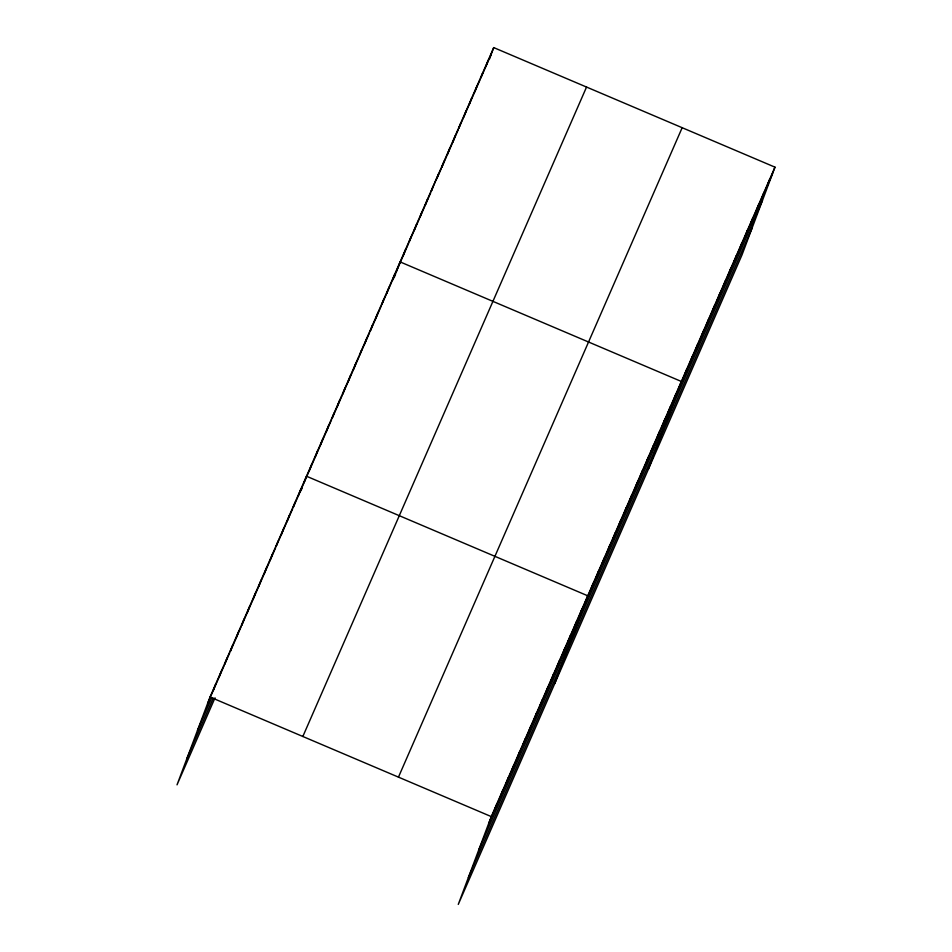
<?xml version="1.0" encoding="UTF-8"?>
<svg xmlns="http://www.w3.org/2000/svg" width="952" height="952" viewBox="0 0 952 952"><rect width="100%" height="100%" fill="white"/><g stroke="black" fill="none" stroke-linecap="round" stroke-linejoin="round"><path stroke-width="1.43" d="M774.976 167.159L491.268 816.59L458.269 904.4L741.977 254.969L774.976 167.159L493.731 47.6L210.023 697.031L177.024 784.841L215.033 697.816M213.284 690.486L215.699 684.036M218.96 677.491L221.376 671.053M227.052 658.058L224.624 664.508L229.73 652.81M232.728 645.075L230.301 651.513L241.082 626.844M235.977 638.53L238.405 632.08M244.069 619.097L241.653 625.535L275.699 547.614M247.33 612.553L249.745 606.103M252.994 599.558L255.422 593.12M258.67 586.575L261.098 580.125M264.347 573.58L266.774 567.142M270.023 560.597L272.439 554.147M278.115 541.164L276.175 546.317L292.716 508.642M281.375 534.619L283.791 528.17M287.04 521.636L289.467 515.187M293.204 507.356L295.144 502.192M298.392 495.659L300.82 489.209M301.034 490.72L302.046 488.031M304.069 482.664L306.485 476.226L587.729 595.785L554.73 683.596M309.578 470.062L311.994 463.612M315.076 457.448L317.504 451.01M320.586 444.846L323.014 438.396M326.096 432.244L328.523 425.794M332.081 418.344L334.021 413.192M337.115 407.028L339.531 400.578M345.04 387.976L342.613 394.425L359.142 356.595M348.123 381.812L350.55 375.374M353.632 369.209L356.048 362.76M361.558 350.157L359.618 355.31L369.602 332.653M364.64 343.993L367.067 337.543M372.577 324.941L370.149 331.391L381.169 306.175M375.659 318.777L378.087 312.339M383.585 299.725L381.657 304.89L391.629 282.22M386.679 293.573L389.094 287.123M394.604 274.521L392.176 280.959L408.705 243.141M394.152 277.758L395.675 273.724M396.175 272.379L400.114 261.907L681.358 381.466L648.348 469.288M403.196 255.755L405.623 249.305M411.121 236.703L409.193 241.856L419.166 219.186M414.215 230.539L416.631 224.089M422.141 211.487L419.713 217.925L430.732 192.72M425.223 205.323L427.65 198.873M433.16 186.271L431.22 191.423L438.658 173.669M444.167 161.055L441.752 167.504L446.702 156.164M449.677 148.452L447.25 154.902L458.269 129.686M452.759 142.288L455.187 135.85M460.697 123.236L458.757 128.401L480.296 79.254M463.779 117.072L466.194 110.634M469.288 104.47L471.704 98.02M474.786 91.868L477.214 85.418M480.784 77.969L482.723 72.816M485.806 66.652L488.233 60.202M489.292 59.417L493.731 47.6M494.528 810.045L496.944 803.595M500.193 797.05L502.62 790.612M505.869 784.067L508.297 777.617M511.545 771.072L513.973 764.634M517.222 758.089L519.637 751.64M522.898 745.107L525.314 738.657M528.574 732.112L530.99 725.662M534.239 719.129L536.666 712.679M539.915 706.134L542.342 699.696M545.591 693.151L548.019 686.701M551.267 680.156L553.683 673.718M556.944 667.173L559.36 660.724M562.608 654.179L565.036 647.741M568.284 641.196L570.712 634.746M573.961 628.201L576.388 621.763M579.637 615.218L582.053 608.768M590.811 589.621L593.239 583.171M596.321 577.019L598.748 570.569M601.831 564.405L604.258 557.967M607.34 551.803L609.756 545.353M612.85 539.201L615.266 532.751M618.348 526.587L620.775 520.149M623.857 513.985L626.285 507.535M629.367 501.371L631.795 494.933M634.877 488.769L637.293 482.319M640.387 476.167L642.802 469.717M645.884 463.553L648.312 457.115M651.394 450.95L653.822 444.501M656.904 438.348L659.331 431.899M662.413 425.734L664.829 419.296M667.923 413.132L670.339 406.683M673.421 400.518L675.849 394.08M684.44 375.314L686.868 368.864M689.95 362.7L692.366 356.262M695.46 350.098L697.875 343.648M700.958 337.496L703.385 331.046M706.467 324.882L708.895 318.444M711.977 312.28L714.393 305.83M717.487 299.678L719.902 293.228M722.984 287.064L725.412 280.626M728.494 274.462L730.922 268.012M734.004 261.848L736.432 255.41M739.514 249.245L741.929 242.796M745.023 236.643L747.439 230.194M750.521 224.029L752.949 217.591M756.031 211.427L758.458 204.977M761.541 198.825L763.968 192.375M767.05 186.211L769.466 179.773M207.607 703.468L224.065 665.805M293.287 507.345L331.605 419.63M332.153 418.368L342.065 395.687M436.789 178.845L441.192 168.766M480.843 77.993L491.315 54.05M197.516 730.327L211.701 697.852M187.116 757.982L213.212 698.244M302.843 736.479L586.539 87.06M398.46 777.129L682.168 127.711M488.852 823.028L772.56 173.609M478.761 849.886L762.457 200.455M468.36 877.554L752.068 228.123M210.023 697.031L491.268 816.59"/></g></svg>
